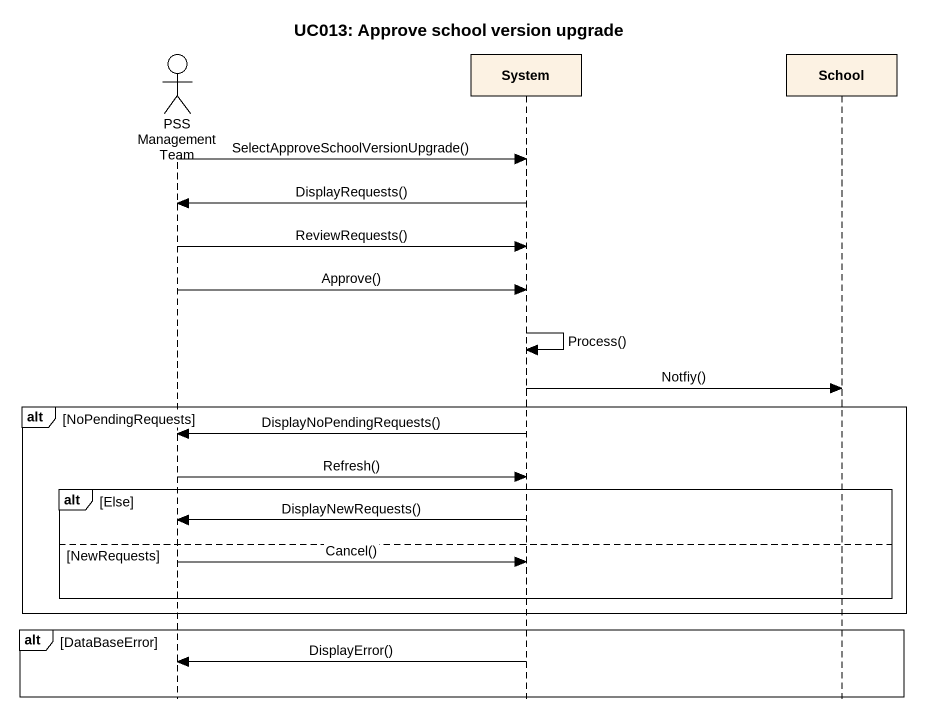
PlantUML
@startuml
title UC013: Approve school version upgrade
hide footbox
actor "PSS Management Team" as PSS_Management_Team
participant System
participant School

PSS_Management_Team -> System : SelectApproveSchoolVersionUpgrade()
System -> PSS_Management_Team : DisplayRequests()
PSS_Management_Team -> System : ReviewRequests()
PSS_Management_Team -> System : Approve()
System -> System : Process()
System -> School : Notfiy()
alt NoPendingRequests
  System -> PSS_Management_Team : DisplayNoPendingRequests()
  PSS_Management_Team -> System : Refresh()
  alt Else
    System -> PSS_Management_Team : DisplayNewRequests()
  else NewRequests
    PSS_Management_Team -> System : Cancel()
  end
end
alt DataBaseError
  System -> PSS_Management_Team : DisplayError()
end
@enduml
